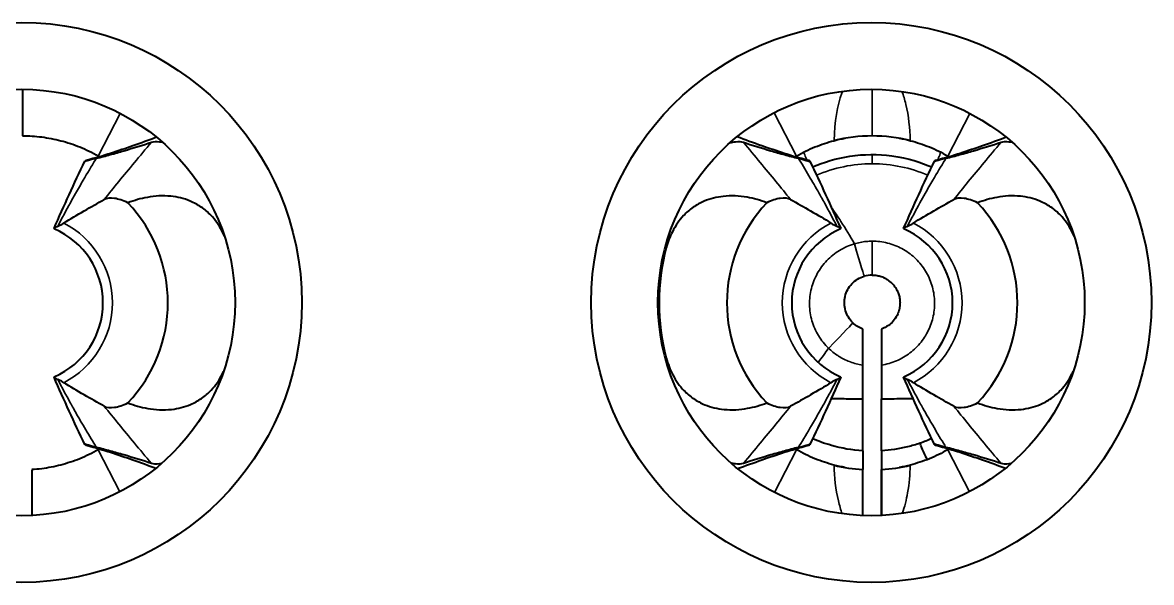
# Model space of a CAD drawing. Header units: millimetres. Extents: x 0 to 1682, y 0 to 1188.
# Drawn here: x 1340.089 to 1343.132, y 450.74 to 452.25 of the extents above; entities that cross this region are included whole.
import ezdxf

# ---------------------------------------------------------------- set-up
doc = ezdxf.new("R2010")
doc.units = ezdxf.units.MM
doc.header["$LTSCALE"] = 2
doc.layers.add('가시적인 것(ISO)', color=3, linetype='Continuous', lineweight=40)
doc.layers.add('가시적인 좁은 것(ISO)', color=3, linetype='Continuous', lineweight=35)

msp = doc.modelspace()

# ---------------------------------------------------------------- linework, layer by layer
at = {"layer": '가시적인 것(ISO)'}
for p, q in [((1340.089, 452.07), (1340.089, 451.9447)), ((1342.354, 451.0949), (1342.354, 451.2348)), ((1342.404, 451.0949), (1342.404, 451.2349)), ((1342.354, 451.0949), (1342.354, 451.0448)), ((1342.354, 450.9205), (1342.354, 451.0448)), ((1342.404, 450.9207), (1342.404, 451.0448))]:
    msp.add_line(p, q, dxfattribs=at)
for centre, radius in [((1340.0867, 451.4951), 0.755), ((1342.3767, 451.4951), 0.755), ((1340.0867, 451.4951), 0.575), ((1342.3767, 451.4951), 0.575)]:
    msp.add_circle(centre, radius, dxfattribs=at)
for centre, radius, start, end in [((1342.379, 451.4941), 0.45, 90, 103.1782), ((1342.379, 451.4941), 0.45, 76.8218, 90), ((1340.089, 451.4941), 0.3916, 316.4807, 43.5197), ((1342.379, 451.4941), 0.3916, 136.4808, 223.5197), ((1342.379, 451.4941), 0.3916, 316.4807, 43.5197), ((1340.089, 451.4941), 0.2168, 293.2154, 66.7839), ((1342.379, 451.4941), 0.2168, 113.2155, 246.7835), ((1342.379, 451.4941), 0.2168, 293.2154, 66.7839), ((1342.379, 451.4941), 0.5744, 164.9931, 195.0072), ((1342.379, 451.4941), 0.45, 256.8218, 266.8153), ((1342.379, 451.4941), 0.45, 273.1847, 283.1782)]:
    msp.add_arc(centre, radius, start, end, dxfattribs=at)
for centre, major_axis, ratio, start_param, end_param in [((1340.7327, 451.6594), (-0.4763, 0.2155), 0.09072, 6.171688, 6.225172), ((1340.7341, 451.5469), (-0.4849, 0.3125), 0.282244, 6.024101, 6.037103), ((1341.7559, 451.5634), (-0.463, -0.2959), 0.288481, 3.394768, 3.408061), ((1341.7353, 451.6593), (-0.4764, -0.2156), 0.090673, 3.19962, 3.25302), ((1343.0227, 451.6594), (-0.4763, 0.2155), 0.09072, 6.171688, 6.225172), ((1343.0241, 451.5469), (-0.4849, 0.3125), 0.282244, 6.024101, 6.037103), ((1342.3791, 451.4922), (0.0022, -0.0768), 0.987445, 3.113519, 3.4016), ((1340.7328, 451.329), (-0.4764, -0.2156), 0.090678, 0.058025, 0.111435), ((1341.7354, 451.3289), (-0.4763, 0.2155), 0.090718, 3.030103, 3.083581), ((1343.0228, 451.329), (-0.4764, -0.2156), 0.090678, 0.058025, 0.111435), ((1340.7092, 451.4226), (-0.46, -0.2936), 0.289371, 0.254196, 0.267538), ((1341.7341, 451.4412), (-0.4848, 0.3124), 0.282264, 2.882484, 2.895485), ((1342.9992, 451.4226), (-0.46, -0.2936), 0.289369, 0.254194, 0.267536)]:
    msp.add_ellipse(centre, major_axis=major_axis, ratio=ratio, start_param=start_param, end_param=end_param, dxfattribs=at)
for points, knots in [([(1340.089, 451.9447), (1340.1062, 451.9447), (1340.1235, 451.9436), (1340.1407, 451.9414), (1340.1579, 451.9392), (1340.1751, 451.9359), (1340.1922, 451.9315), (1340.2093, 451.927), (1340.2263, 451.9214), (1340.2432, 451.9145), (1340.26, 451.9076), (1340.2768, 451.8995), (1340.2931, 451.8901)], [0, 0, 0, 0, 0.25, 0.25, 0.25, 0.5, 0.5, 0.5, 0.75, 0.75, 0.75, 1, 1, 1, 1]), ([(1340.4502, 451.9406), (1340.4294, 451.9328), (1340.408, 451.925), (1340.367, 451.9107), (1340.3465, 451.9038), (1340.3067, 451.891), (1340.2851, 451.8845), (1340.2615, 451.8783)], [0.0660033, 0.0660033, 0.0660033, 0.0660033, 0.135923, 0.135923, 0.2001231, 0.2001231, 0.2605456, 0.2605456, 0.2605456, 0.2605456]), ([(1340.4363, 451.9273), (1340.4421, 451.9291), (1340.4493, 451.9296), (1340.4604, 451.9283), (1340.4631, 451.9279), (1340.466, 451.9273)], [-0.048121605, -0.048121605, -0.048121605, -0.048121605, -0.04200366, -0.04200366, -0.040148084, -0.040148084, -0.040148084, -0.040148084]), ([(1341.9958, 451.9258), (1342.001, 451.9272), (1342.0059, 451.9281), (1342.0189, 451.9296), (1342.0261, 451.9291), (1342.0318, 451.9273)], [-0.009302568, -0.009302568, -0.009302568, -0.009302568, -0.006071666, -0.006071666, -0.000001, -0.000001, -0.000001, -0.000001]), ([(1342.2066, 451.8783), (1342.1829, 451.8845), (1342.1613, 451.891), (1342.1215, 451.9038), (1342.1011, 451.9107), (1342.059, 451.9254), (1342.0365, 451.9336), (1342.0147, 451.9418)], [0.000001, 0.000001, 0.000001, 0.000001, 0.0588699, 0.0588699, 0.1213777, 0.1213777, 0.192838, 0.192838, 0.192838, 0.192838]), ([(1342.175, 451.8901), (1342.1913, 451.8995), (1342.2081, 451.9076), (1342.2249, 451.9145), (1342.2418, 451.9214), (1342.2588, 451.927), (1342.2759, 451.9315), (1342.286, 451.9341), (1342.2961, 451.9363), (1342.3062, 451.9382)], [0, 0, 0, 0, 0.25, 0.25, 0.25, 0.5, 0.5, 0.5, 0.6474893, 0.6474893, 0.6474893, 0.6474893]), ([(1342.4519, 451.9382), (1342.462, 451.9363), (1342.4721, 451.9341), (1342.4822, 451.9315), (1342.4993, 451.927), (1342.5163, 451.9214), (1342.5332, 451.9145), (1342.55, 451.9076), (1342.5668, 451.8995), (1342.5831, 451.8901)], [0.3524805, 0.3524805, 0.3524805, 0.3524805, 0.5, 0.5, 0.5, 0.75, 0.75, 0.75, 1, 1, 1, 1]), ([(1342.7402, 451.9406), (1342.7194, 451.9328), (1342.698, 451.925), (1342.657, 451.9107), (1342.6365, 451.9038), (1342.5967, 451.891), (1342.5751, 451.8845), (1342.5515, 451.8783)], [0.0660033, 0.0660033, 0.0660033, 0.0660033, 0.135923, 0.135923, 0.2001231, 0.2001231, 0.2605456, 0.2605456, 0.2605456, 0.2605456]), ([(1342.7263, 451.9273), (1342.7321, 451.9291), (1342.7393, 451.9296), (1342.7504, 451.9283), (1342.7531, 451.9279), (1342.756, 451.9273)], [-0.048121605, -0.048121605, -0.048121605, -0.048121605, -0.04200366, -0.04200366, -0.040148084, -0.040148084, -0.040148084, -0.040148084]), ([(1340.288, 451.884), (1340.3009, 451.8872), (1340.3136, 451.8906), (1340.3379, 451.8973), (1340.3502, 451.9008), (1340.3876, 451.9118), (1340.4127, 451.9196), (1340.4363, 451.9273)], [0.000001, 0.000001, 0.000001, 0.000001, 0.01087287, 0.01087287, 0.02267328, 0.02267328, 0.04807128, 0.04807128, 0.04807128, 0.04807128]), ([(1342.0318, 451.9273), (1342.0553, 451.9197), (1342.0804, 451.9118), (1342.1177, 451.9008), (1342.1301, 451.8973), (1342.1544, 451.8906), (1342.1672, 451.8872), (1342.1801, 451.884)], [0.000001, 0.000001, 0.000001, 0.000001, 0.02510025, 0.02510025, 0.03680794, 0.03680794, 0.04760817, 0.04760817, 0.04760817, 0.04760817]), ([(1342.578, 451.884), (1342.5909, 451.8872), (1342.6036, 451.8906), (1342.6279, 451.8973), (1342.6402, 451.9008), (1342.6776, 451.9118), (1342.7027, 451.9196), (1342.7263, 451.9273)], [0.000001, 0.000001, 0.000001, 0.000001, 0.01087287, 0.01087287, 0.02267328, 0.02267328, 0.04807128, 0.04807128, 0.04807128, 0.04807128]), ([(1340.2853, 451.8833), (1340.2649, 451.8777), (1340.2555, 451.8744), (1340.2572, 451.8762), (1340.2576, 451.8765), (1340.2583, 451.877)], [-0.02032758, -0.02032758, -0.02032758, -0.02032758, -0.00261133, -0.00261133, -0.000001, -0.000001, -0.000001, -0.000001]), ([(1342.1828, 451.8833), (1342.2032, 451.8777), (1342.2126, 451.8743), (1342.2109, 451.8762), (1342.2105, 451.8765), (1342.2098, 451.877)], [0.000001, 0.000001, 0.000001, 0.000001, 0.01769583, 0.01769583, 0.02027831, 0.02027831, 0.02027831, 0.02027831]), ([(1342.2186, 451.8605), (1342.2483, 451.8735), (1342.2816, 451.8839), (1342.3565, 451.8953), (1342.3947, 451.8956), (1342.4765, 451.8846), (1342.5127, 451.8723), (1342.5395, 451.8605)], [0.00074803, 0.00074803, 0.00074803, 0.00074803, 0.01038667, 0.01038667, 0.01998416, 0.01998416, 0.03136891, 0.03136891, 0.03136891, 0.03136891]), ([(1342.5753, 451.8833), (1342.5549, 451.8777), (1342.5455, 451.8744), (1342.5472, 451.8762), (1342.5476, 451.8765), (1342.5483, 451.877)], [-0.02032758, -0.02032758, -0.02032758, -0.02032758, -0.00261133, -0.00261133, -0.000001, -0.000001, -0.000001, -0.000001]), ([(1340.373, 451.7638), (1340.3598, 451.7704), (1340.3476, 451.7742), (1340.3253, 451.7776), (1340.3157, 451.7765), (1340.3091, 451.7728)], [0.000001, 0.000001, 0.000001, 0.000001, 0.00737627, 0.00737627, 0.01570949, 0.01570949, 0.01570949, 0.01570949]), ([(1340.6333, 451.6737), (1340.6312, 451.6786), (1340.6289, 451.6835), (1340.6184, 451.7038), (1340.6084, 451.718), (1340.5886, 451.7386), (1340.58, 451.746), (1340.5611, 451.7589), (1340.5511, 451.7643), (1340.5237, 451.7757), (1340.5062, 451.7798), (1340.4673, 451.7837), (1340.4459, 451.7824), (1340.4074, 451.7754), (1340.3899, 451.7703), (1340.373, 451.7638)], [0.00327184, 0.00327184, 0.00327184, 0.00327184, 0.00488809, 0.00488809, 0.01015041, 0.01015041, 0.01364946, 0.01364946, 0.01725329, 0.01725329, 0.02305912, 0.02305912, 0.03007931, 0.03007931, 0.03622793, 0.03622793, 0.03622793, 0.03622793]), ([(1342.0951, 451.7638), (1342.078, 451.7704), (1342.0601, 451.7756), (1342.0208, 451.7825), (1341.9991, 451.7837), (1341.9601, 451.7794), (1341.943, 451.7752), (1341.9161, 451.7638), (1341.9061, 451.7584), (1341.8873, 451.7453), (1341.8786, 451.7379), (1341.8586, 451.7166), (1341.8486, 451.702), (1341.8336, 451.6722), (1341.8282, 451.6577), (1341.8242, 451.6428)], [0.000001, 0.000001, 0.000001, 0.000001, 0.00626223, 0.00626223, 0.01343841, 0.01343841, 0.01913464, 0.01913464, 0.02272973, 0.02272973, 0.02626393, 0.02626393, 0.03167014, 0.03167014, 0.03630667, 0.03630667, 0.03630667, 0.03630667]), ([(1342.159, 451.7728), (1342.1524, 451.7764), (1342.1429, 451.7776), (1342.1206, 451.7743), (1342.1084, 451.7704), (1342.0951, 451.7638)], [0.000001, 0.000001, 0.000001, 0.000001, 0.00832328, 0.00832328, 0.01574209, 0.01574209, 0.01574209, 0.01574209]), ([(1342.663, 451.7638), (1342.6498, 451.7704), (1342.6376, 451.7742), (1342.6153, 451.7776), (1342.6057, 451.7765), (1342.5991, 451.7728)], [0.000001, 0.000001, 0.000001, 0.000001, 0.00737627, 0.00737627, 0.01570949, 0.01570949, 0.01570949, 0.01570949]), ([(1342.9233, 451.6737), (1342.9212, 451.6786), (1342.9189, 451.6835), (1342.9084, 451.7038), (1342.8984, 451.718), (1342.8786, 451.7386), (1342.87, 451.746), (1342.8511, 451.7589), (1342.8411, 451.7643), (1342.8137, 451.7757), (1342.7962, 451.7798), (1342.7573, 451.7837), (1342.7359, 451.7824), (1342.6974, 451.7754), (1342.6799, 451.7703), (1342.663, 451.7638)], [0.00327184, 0.00327184, 0.00327184, 0.00327184, 0.00488809, 0.00488809, 0.01015041, 0.01015041, 0.01364946, 0.01364946, 0.01725329, 0.01725329, 0.02305912, 0.02305912, 0.03007931, 0.03007931, 0.03622793, 0.03622793, 0.03622793, 0.03622793]), ([(1340.2001, 451.7094), (1340.2178, 451.7207), (1340.2356, 451.731), (1340.273, 451.7527), (1340.2911, 451.763), (1340.3091, 451.7728)], [0.000001, 0.000001, 0.000001, 0.000001, 0.02202225, 0.02202225, 0.04195247, 0.04195247, 0.04195247, 0.04195247]), ([(1342.159, 451.7728), (1342.1769, 451.763), (1342.195, 451.7527), (1342.2326, 451.7309), (1342.2502, 451.7208), (1342.268, 451.7094)], [0.000001, 0.000001, 0.000001, 0.000001, 0.02267265, 0.02267265, 0.04797339, 0.04797339, 0.04797339, 0.04797339]), ([(1342.4901, 451.7094), (1342.5078, 451.7207), (1342.5256, 451.731), (1342.563, 451.7527), (1342.5811, 451.763), (1342.5991, 451.7728)], [0.000001, 0.000001, 0.000001, 0.000001, 0.02202225, 0.02202225, 0.04195247, 0.04195247, 0.04195247, 0.04195247]), ([(1340.1841, 451.7007), (1340.1799, 451.699), (1340.177, 451.6975), (1340.1754, 451.6962), (1340.1737, 451.695), (1340.1733, 451.6941), (1340.1742, 451.6935)], [0, 0, 0, 0, 0.5, 0.5, 0.5, 1, 1, 1, 1]), ([(1340.1841, 451.7007), (1340.1865, 451.7017), (1340.1891, 451.703), (1340.1944, 451.7059), (1340.1972, 451.7075), (1340.2001, 451.7094)], [-0.007254423, -0.007254423, -0.007254423, -0.007254423, -0.003622775, -0.003622775, -0.000001, -0.000001, -0.000001, -0.000001]), ([(1342.268, 451.7094), (1342.2709, 451.7075), (1342.2737, 451.7059), (1342.279, 451.703), (1342.2816, 451.7017), (1342.284, 451.7007)], [-0.007255096, -0.007255096, -0.007255096, -0.007255096, -0.003632959, -0.003632959, -0.000001, -0.000001, -0.000001, -0.000001]), ([(1342.2939, 451.6935), (1342.2948, 451.6941), (1342.2944, 451.695), (1342.2927, 451.6962), (1342.2911, 451.6975), (1342.2882, 451.699), (1342.284, 451.7007)], [0, 0, 0, 0, 0.5, 0.5, 0.5, 1, 1, 1, 1]), ([(1342.4741, 451.7007), (1342.4699, 451.699), (1342.467, 451.6975), (1342.4654, 451.6962), (1342.4637, 451.695), (1342.4633, 451.6941), (1342.4642, 451.6935)], [0, 0, 0, 0, 0.5, 0.5, 0.5, 1, 1, 1, 1]), ([(1342.4741, 451.7007), (1342.4765, 451.7017), (1342.4791, 451.703), (1342.4844, 451.7059), (1342.4872, 451.7075), (1342.4901, 451.7094)], [-0.007254423, -0.007254423, -0.007254423, -0.007254423, -0.003622775, -0.003622775, -0.000001, -0.000001, -0.000001, -0.000001]), ([(1342.3271, 451.44), (1342.3224, 451.4445), (1342.3183, 451.4496), (1342.315, 451.4552), (1342.3116, 451.4607), (1342.3089, 451.4668), (1342.3071, 451.473), (1342.3052, 451.4793), (1342.3042, 451.4857), (1342.3041, 451.4922), (1342.3039, 451.4987), (1342.3046, 451.5052), (1342.3061, 451.5116), (1342.3076, 451.5179), (1342.31, 451.524), (1342.313, 451.5297), (1342.3161, 451.5354), (1342.32, 451.5408), (1342.3244, 451.5455), (1342.3289, 451.5503), (1342.3341, 451.5545), (1342.3396, 451.5579), (1342.3452, 451.5614), (1342.3512, 451.5641), (1342.3575, 451.5659)], [0, 0, 0, 0, 0.125, 0.125, 0.125, 0.25, 0.25, 0.25, 0.375, 0.375, 0.375, 0.5, 0.5, 0.5, 0.625, 0.625, 0.625, 0.75, 0.75, 0.75, 0.875, 0.875, 0.875, 0.9999979, 0.9999979, 0.9999979, 0.9999979]), ([(1342.379, 451.5691), (1342.3835, 451.5691), (1342.388, 451.5687), (1342.3924, 451.5679), (1342.3943, 451.5676), (1342.3961, 451.5672), (1342.3979, 451.5667), (1342.4018, 451.5657), (1342.4056, 451.5644), (1342.4092, 451.5628), (1342.4114, 451.5618), (1342.4136, 451.5607), (1342.4157, 451.5596), (1342.4187, 451.5579), (1342.4216, 451.556), (1342.4243, 451.5539), (1342.4267, 451.5521), (1342.4289, 451.5502), (1342.431, 451.5482), (1342.4331, 451.5462), (1342.4351, 451.544), (1342.437, 451.5417), (1342.4392, 451.5391), (1342.4412, 451.5363), (1342.443, 451.5333), (1342.4442, 451.5313), (1342.4454, 451.5292), (1342.4464, 451.527), (1342.4482, 451.5234), (1342.4497, 451.5197), (1342.4508, 451.5159), (1342.4514, 451.5141), (1342.4518, 451.5123), (1342.4523, 451.5104), (1342.4532, 451.506), (1342.4538, 451.5016), (1342.454, 451.4971), (1342.454, 451.4958), (1342.4541, 451.4944), (1342.454, 451.4931), (1342.454, 451.4881), (1342.4534, 451.4831), (1342.4523, 451.4782), (1342.4522, 451.4774), (1342.452, 451.4766), (1342.4518, 451.4758), (1342.4504, 451.4705), (1342.4485, 451.4653), (1342.446, 451.4603), (1342.4431, 451.4547), (1342.4396, 451.4493), (1342.4354, 451.4446), (1342.4316, 451.4403), (1342.4274, 451.4365), (1342.4229, 451.4332), (1342.4223, 451.4328), (1342.4217, 451.4324), (1342.4211, 451.432), (1342.4168, 451.4291), (1342.4123, 451.4267), (1342.4076, 451.4248), (1342.4064, 451.4243), (1342.4052, 451.4238), (1342.404, 451.4234)], [0, 0, 0, 0, 0.064029, 0.064029, 0.064029, 0.090909, 0.090909, 0.090909, 0.147575, 0.147575, 0.147575, 0.181818, 0.181818, 0.181818, 0.230906, 0.230906, 0.230906, 0.272727, 0.272727, 0.272727, 0.31446, 0.31446, 0.31446, 0.363636, 0.363636, 0.363636, 0.397788, 0.397788, 0.397788, 0.454545, 0.454545, 0.454545, 0.481311, 0.481311, 0.481311, 0.545455, 0.545455, 0.545455, 0.564756, 0.564756, 0.564756, 0.636364, 0.636364, 0.636364, 0.648191, 0.648191, 0.648191, 0.727273, 0.727273, 0.727273, 0.818182, 0.818182, 0.818182, 0.898575, 0.898575, 0.898575, 0.909091, 0.909091, 0.909091, 0.981969, 0.981969, 0.981969, 1, 1, 1, 1]), ([(1342.354, 451.4234), (1342.3489, 451.4252), (1342.3392, 451.4299), (1342.3309, 451.4364), (1342.3271, 451.44)], [0.0000005, 0.0000005, 0.0000005, 0.0000005, 0.5, 0.9999734, 0.9999734, 0.9999734, 0.9999734]), ([(1342.354, 451.3262), (1342.354, 451.3571), (1342.354, 451.3815), (1342.354, 451.4146), (1342.354, 451.4234), (1342.354, 451.4234)], [-0.0283629, -0.0283629, -0.0283629, -0.0283629, -0.01405808, -0.01405808, -0.000001, -0.000001, -0.000001, -0.000001]), ([(1342.404, 451.4234), (1342.404, 451.4234), (1342.404, 451.4146), (1342.404, 451.3816), (1342.404, 451.3572), (1342.404, 451.3263)], [-0.0282305, -0.0282305, -0.0282305, -0.0282305, -0.01423903, -0.01423903, -0.0000015, -0.0000015, -0.0000015, -0.0000015]), ([(1341.8242, 451.3454), (1341.8285, 451.3295), (1341.8343, 451.3141), (1341.8499, 451.2842), (1341.8598, 451.2701), (1341.8796, 451.2495), (1341.8883, 451.2421), (1341.9071, 451.2292), (1341.9172, 451.2238), (1341.9446, 451.2125), (1341.9622, 451.2084), (1342.0011, 451.2046), (1342.0224, 451.2059), (1342.0608, 451.2129), (1342.0783, 451.218), (1342.0951, 451.2244)], [0.000001, 0.000001, 0.000001, 0.000001, 0.00492376, 0.00492376, 0.01016888, 0.01016888, 0.01366516, 0.01366516, 0.01727295, 0.01727295, 0.02310028, 0.02310028, 0.0300965, 0.0300965, 0.03622826, 0.03622826, 0.03622826, 0.03622826]), ([(1340.1742, 451.2947), (1340.1733, 451.2941), (1340.1737, 451.2932), (1340.1754, 451.292), (1340.177, 451.2907), (1340.1799, 451.2892), (1340.1841, 451.2875)], [0, 0, 0, 0, 0.5, 0.5, 0.5, 1, 1, 1, 1]), ([(1340.373, 451.2244), (1340.3901, 451.2178), (1340.408, 451.2127), (1340.4473, 451.2057), (1340.469, 451.2045), (1340.508, 451.2088), (1340.5251, 451.213), (1340.552, 451.2244), (1340.562, 451.2299), (1340.5808, 451.2429), (1340.5894, 451.2504), (1340.6095, 451.2716), (1340.6195, 451.2862), (1340.6287, 451.3044), (1340.6297, 451.3065), (1340.6307, 451.3087)], [0.000001, 0.000001, 0.000001, 0.000001, 0.00626235, 0.00626235, 0.0134386, 0.0134386, 0.01913477, 0.01913477, 0.02272976, 0.02272976, 0.0262638, 0.0262638, 0.03166957, 0.03166957, 0.03238711, 0.03238711, 0.03238711, 0.03238711]), ([(1342.284, 451.2875), (1342.2882, 451.2892), (1342.2911, 451.2907), (1342.2927, 451.292), (1342.2944, 451.2932), (1342.2948, 451.2941), (1342.2939, 451.2947)], [0, 0, 0, 0, 0.5, 0.5, 0.5, 1, 1, 1, 1]), ([(1342.4642, 451.2947), (1342.4633, 451.2941), (1342.4637, 451.2932), (1342.4654, 451.292), (1342.467, 451.2907), (1342.4699, 451.2892), (1342.4741, 451.2875)], [0, 0, 0, 0, 0.5, 0.5, 0.5, 1, 1, 1, 1]), ([(1342.663, 451.2244), (1342.6801, 451.2178), (1342.698, 451.2127), (1342.7373, 451.2057), (1342.759, 451.2045), (1342.798, 451.2088), (1342.8151, 451.213), (1342.842, 451.2244), (1342.852, 451.2299), (1342.8708, 451.2429), (1342.8794, 451.2504), (1342.8995, 451.2716), (1342.9095, 451.2862), (1342.9187, 451.3044), (1342.9197, 451.3065), (1342.9207, 451.3087)], [0.000001, 0.000001, 0.000001, 0.000001, 0.00626235, 0.00626235, 0.0134386, 0.0134386, 0.01913477, 0.01913477, 0.02272976, 0.02272976, 0.0262638, 0.0262638, 0.03166957, 0.03166957, 0.03238711, 0.03238711, 0.03238711, 0.03238711]), ([(1340.2001, 451.2788), (1340.1972, 451.2807), (1340.1944, 451.2823), (1340.1891, 451.2852), (1340.1865, 451.2865), (1340.1841, 451.2875)], [-0.007255314, -0.007255314, -0.007255314, -0.007255314, -0.003633065, -0.003633065, -0.000001, -0.000001, -0.000001, -0.000001]), ([(1340.3091, 451.2154), (1340.2912, 451.2252), (1340.2731, 451.2355), (1340.2355, 451.2573), (1340.2179, 451.2675), (1340.2001, 451.2788)], [0.000001, 0.000001, 0.000001, 0.000001, 0.02266577, 0.02266577, 0.04797204, 0.04797204, 0.04797204, 0.04797204]), ([(1342.268, 451.2788), (1342.2503, 451.2675), (1342.2325, 451.2573), (1342.1951, 451.2355), (1342.177, 451.2252), (1342.159, 451.2154)], [0.000001, 0.000001, 0.000001, 0.000001, 0.02202179, 0.02202179, 0.04195434, 0.04195434, 0.04195434, 0.04195434]), ([(1342.284, 451.2875), (1342.2816, 451.2865), (1342.279, 451.2852), (1342.2737, 451.2823), (1342.2709, 451.2807), (1342.268, 451.2788)], [-0.007253637, -0.007253637, -0.007253637, -0.007253637, -0.003622384, -0.003622384, -0.000001, -0.000001, -0.000001, -0.000001]), ([(1342.4901, 451.2788), (1342.4872, 451.2807), (1342.4844, 451.2823), (1342.4791, 451.2852), (1342.4765, 451.2865), (1342.4741, 451.2875)], [-0.007255314, -0.007255314, -0.007255314, -0.007255314, -0.003633065, -0.003633065, -0.000001, -0.000001, -0.000001, -0.000001]), ([(1342.5991, 451.2154), (1342.5812, 451.2252), (1342.5631, 451.2355), (1342.5255, 451.2573), (1342.5079, 451.2675), (1342.4901, 451.2788)], [0.000001, 0.000001, 0.000001, 0.000001, 0.02266577, 0.02266577, 0.04797204, 0.04797204, 0.04797204, 0.04797204]), ([(1342.2687, 451.2361), (1342.2816, 451.2363), (1342.295, 451.236), (1342.3236, 451.2353), (1342.3387, 451.2349), (1342.354, 451.2348)], [0.017214595, 0.017214595, 0.017214595, 0.017214595, 0.021507398, 0.021507398, 0.026103666, 0.026103666, 0.026103666, 0.026103666]), ([(1342.404, 451.2349), (1342.4128, 451.235), (1342.4215, 451.2352), (1342.4407, 451.2356), (1342.4511, 451.2359), (1342.4708, 451.2363), (1342.4802, 451.2364), (1342.4893, 451.2364)], [0.000001, 0.000001, 0.000001, 0.000001, 0.002645454, 0.002645454, 0.005867942, 0.005867942, 0.008896239, 0.008896239, 0.008896239, 0.008896239]), ([(1340.3091, 451.2154), (1340.3157, 451.2118), (1340.3252, 451.2106), (1340.3475, 451.214), (1340.3597, 451.2178), (1340.373, 451.2244)], [0.000001, 0.000001, 0.000001, 0.000001, 0.00832329, 0.00832329, 0.01574211, 0.01574211, 0.01574211, 0.01574211]), ([(1342.0951, 451.2244), (1342.1083, 451.2179), (1342.1205, 451.214), (1342.1428, 451.2106), (1342.1524, 451.2118), (1342.159, 451.2154)], [0.000001, 0.000001, 0.000001, 0.000001, 0.00737626, 0.00737626, 0.01570945, 0.01570945, 0.01570945, 0.01570945]), ([(1342.5991, 451.2154), (1342.6057, 451.2118), (1342.6152, 451.2106), (1342.6375, 451.214), (1342.6497, 451.2178), (1342.663, 451.2244)], [0.000001, 0.000001, 0.000001, 0.000001, 0.00832329, 0.00832329, 0.01574211, 0.01574211, 0.01574211, 0.01574211]), ([(1340.2853, 451.1049), (1340.2649, 451.1106), (1340.2555, 451.1139), (1340.2572, 451.112), (1340.2576, 451.1117), (1340.2583, 451.1112)], [0.000001, 0.000001, 0.000001, 0.000001, 0.01769584, 0.01769584, 0.02027831, 0.02027831, 0.02027831, 0.02027831]), ([(1340.2615, 451.1099), (1340.2852, 451.1037), (1340.3068, 451.0972), (1340.3466, 451.0844), (1340.367, 451.0775), (1340.4074, 451.0634), (1340.4283, 451.0558), (1340.4486, 451.0482)], [0.000001, 0.000001, 0.000001, 0.000001, 0.0588726, 0.0588726, 0.1213808, 0.1213808, 0.1876601, 0.1876601, 0.1876601, 0.1876601]), ([(1342.0163, 451.047), (1342.0377, 451.055), (1342.0597, 451.063), (1342.1012, 451.0776), (1342.1216, 451.0845), (1342.1614, 451.0972), (1342.183, 451.1037), (1342.2066, 451.1099)], [0.06425, 0.06425, 0.06425, 0.06425, 0.1360095, 0.1360095, 0.2001654, 0.2001654, 0.2604816, 0.2604816, 0.2604816, 0.2604816]), ([(1342.1828, 451.1049), (1342.2032, 451.1106), (1342.2126, 451.1139), (1342.2109, 451.112), (1342.2105, 451.1117), (1342.2098, 451.1112)], [-0.02032757, -0.02032757, -0.02032757, -0.02032757, -0.00261135, -0.00261135, -0.000001, -0.000001, -0.000001, -0.000001]), ([(1342.354, 451.0949), (1342.3253, 451.0967), (1342.2968, 451.1016), (1342.2494, 451.1151), (1342.2325, 451.1216), (1342.2186, 451.1277)], [0.000001, 0.000001, 0.000001, 0.000001, 0.00863494, 0.00863494, 0.01473932, 0.01473932, 0.01473932, 0.01473932]), ([(1342.5084, 451.1156), (1342.4972, 451.1118), (1342.4743, 451.1051), (1342.4394, 451.0982), (1342.4159, 451.0956), (1342.404, 451.0949)], [0.0000018, 0.0000018, 0.0000018, 0.0000018, 0.3333334, 0.6666667, 1, 1, 1, 1]), ([(1342.528, 451.0716), (1342.525, 451.0771), (1342.5192, 451.0883), (1342.5125, 451.1031), (1342.5095, 451.1117), (1342.5084, 451.1156)], [0.0448363, 0.0448363, 0.0448363, 0.0448363, 0.3333333, 0.6666667, 0.9998988, 0.9998988, 0.9998988, 0.9998988]), ([(1342.5753, 451.1049), (1342.5549, 451.1106), (1342.5455, 451.1139), (1342.5472, 451.112), (1342.5476, 451.1117), (1342.5483, 451.1112)], [0.000001, 0.000001, 0.000001, 0.000001, 0.01769584, 0.01769584, 0.02027831, 0.02027831, 0.02027831, 0.02027831]), ([(1342.5515, 451.1099), (1342.5752, 451.1037), (1342.5968, 451.0972), (1342.6366, 451.0844), (1342.657, 451.0775), (1342.6974, 451.0634), (1342.7183, 451.0558), (1342.7386, 451.0482)], [0.000001, 0.000001, 0.000001, 0.000001, 0.0588726, 0.0588726, 0.1213808, 0.1213808, 0.1876601, 0.1876601, 0.1876601, 0.1876601]), ([(1340.2931, 451.0981), (1340.2768, 451.0887), (1340.26, 451.0806), (1340.2432, 451.0737), (1340.2263, 451.0668), (1340.2092, 451.0612), (1340.1922, 451.0567), (1340.1751, 451.0523), (1340.158, 451.049), (1340.1407, 451.0468), (1340.1318, 451.0456), (1340.1229, 451.0448), (1340.114, 451.0443)], [0, 0, 0, 0, 0.2844503, 0.2844503, 0.2844503, 0.5689005, 0.5689005, 0.5689005, 0.8533508, 0.8533508, 0.8533508, 0.9999997, 0.9999997, 0.9999997, 0.9999997]), ([(1340.4363, 451.061), (1340.4128, 451.0686), (1340.3877, 451.0764), (1340.3504, 451.0874), (1340.338, 451.0909), (1340.3137, 451.0976), (1340.3009, 451.101), (1340.288, 451.1042)], [0.000001, 0.000001, 0.000001, 0.000001, 0.02510087, 0.02510087, 0.0368086, 0.0368086, 0.04760889, 0.04760889, 0.04760889, 0.04760889]), ([(1342.1801, 451.1042), (1342.1672, 451.101), (1342.1545, 451.0976), (1342.1302, 451.0909), (1342.1179, 451.0874), (1342.0805, 451.0764), (1342.0554, 451.0686), (1342.0318, 451.061)], [0.000001, 0.000001, 0.000001, 0.000001, 0.01087239, 0.01087239, 0.02267253, 0.02267253, 0.04807062, 0.04807062, 0.04807062, 0.04807062]), ([(1342.3062, 451.05), (1342.2961, 451.0519), (1342.286, 451.0541), (1342.2759, 451.0567), (1342.2588, 451.0612), (1342.2418, 451.0668), (1342.2249, 451.0737), (1342.2081, 451.0806), (1342.1913, 451.0887), (1342.175, 451.0981)], [0.2633685, 0.2633685, 0.2633685, 0.2633685, 0.43111, 0.43111, 0.43111, 0.715555, 0.715555, 0.715555, 1, 1, 1, 1]), ([(1342.404, 451.0949), (1342.404, 451.0901), (1342.404, 451.08), (1342.404, 451.0638), (1342.404, 451.0518), (1342.404, 451.0453), (1342.404, 451.0448)], [0, 0, 0, 0, 0.125, 0.25, 0.375, 0.3853845, 0.3853845, 0.3853845, 0.3853845]), ([(1342.5831, 451.0981), (1342.5668, 451.0887), (1342.55, 451.0806), (1342.5332, 451.0737), (1342.5163, 451.0668), (1342.4992, 451.0612), (1342.4822, 451.0567), (1342.4721, 451.0541), (1342.462, 451.0519), (1342.4519, 451.05)], [0, 0, 0, 0, 0.2844503, 0.2844503, 0.2844503, 0.5689005, 0.5689005, 0.5689005, 0.7366104, 0.7366104, 0.7366104, 0.7366104]), ([(1342.7263, 451.061), (1342.7028, 451.0686), (1342.6777, 451.0764), (1342.6404, 451.0874), (1342.628, 451.0909), (1342.6037, 451.0976), (1342.5909, 451.101), (1342.578, 451.1042)], [0.000001, 0.000001, 0.000001, 0.000001, 0.02510087, 0.02510087, 0.0368086, 0.0368086, 0.04760889, 0.04760889, 0.04760889, 0.04760889]), ([(1340.4632, 451.0604), (1340.4613, 451.0601), (1340.4595, 451.0598), (1340.4492, 451.0586), (1340.442, 451.0591), (1340.4363, 451.061)], [-0.007340497, -0.007340497, -0.007340497, -0.007340497, -0.00607167, -0.00607167, -0.000001, -0.000001, -0.000001, -0.000001]), ([(1342.0318, 451.061), (1342.026, 451.0591), (1342.0188, 451.0586), (1342.0067, 451.06), (1342.0029, 451.0607), (1341.9989, 451.0617)], [-0.04812161, -0.04812161, -0.04812161, -0.04812161, -0.042003663, -0.042003663, -0.03943709, -0.03943709, -0.03943709, -0.03943709]), ([(1342.7532, 451.0604), (1342.7513, 451.0601), (1342.7495, 451.0598), (1342.7392, 451.0586), (1342.732, 451.0591), (1342.7263, 451.061)], [-0.007340497, -0.007340497, -0.007340497, -0.007340497, -0.00607167, -0.00607167, -0.000001, -0.000001, -0.000001, -0.000001]), ([(1340.114, 451.0442), (1340.1141, 451.0226), (1340.114, 450.9816), (1340.1141, 450.9402), (1340.1141, 450.9207)], [0.0000084, 0.0000084, 0.0000084, 0.0000084, 0.3333333, 0.6241763, 0.6241763, 0.6241763, 0.6241763]), ([(1342.354, 450.9205), (1342.354, 450.94), (1342.3541, 450.9816), (1342.354, 451.0226), (1342.354, 451.0442)], [0.374824, 0.374824, 0.374824, 0.374824, 0.6666667, 0.9999916, 0.9999916, 0.9999916, 0.9999916]), ([(1342.404, 451.0442), (1342.4041, 451.0226), (1342.404, 450.9816), (1342.4041, 450.9402), (1342.4041, 450.9207)], [0.0000084, 0.0000084, 0.0000084, 0.0000084, 0.3333333, 0.6241763, 0.6241763, 0.6241763, 0.6241763])]:
    msp.add_open_spline(points, degree=3, knots=knots, dxfattribs=at)
for points in [[(1340.1738, 451.6946), (1340.2007, 451.7558), (1340.2283, 451.8162), (1340.2568, 451.8758)], [(1340.2931, 451.8901), (1340.2943, 451.8894), (1340.2954, 451.8887), (1340.2965, 451.8881)], [(1342.1716, 451.8881), (1342.1727, 451.8887), (1342.1738, 451.8894), (1342.175, 451.8901)], [(1342.2113, 451.8758), (1342.2398, 451.8162), (1342.2674, 451.7558), (1342.2943, 451.6946)], [(1342.4638, 451.6946), (1342.4907, 451.7558), (1342.5183, 451.8162), (1342.5468, 451.8758)], [(1342.5831, 451.8901), (1342.5843, 451.8894), (1342.5854, 451.8887), (1342.5865, 451.8881)], [(1340.1742, 451.6935), (1340.1743, 451.6934), (1340.1744, 451.6934), (1340.1745, 451.6933)], [(1342.2939, 451.6935), (1342.2938, 451.6934), (1342.2937, 451.6934), (1342.2936, 451.6933)], [(1342.4642, 451.6935), (1342.4643, 451.6934), (1342.4644, 451.6934), (1342.4645, 451.6933)], [(1342.354, 451.2348), (1342.354, 451.2504), (1342.354, 451.2813), (1342.354, 451.3114), (1342.354, 451.3262)], [(1342.404, 451.3263), (1342.404, 451.312), (1342.404, 451.2824), (1342.404, 451.251), (1342.404, 451.2349)], [(1340.2568, 451.1124), (1340.2283, 451.172), (1340.2007, 451.2324), (1340.1738, 451.2936)], [(1340.1742, 451.2947), (1340.1743, 451.2948), (1340.1744, 451.2948), (1340.1745, 451.2949)], [(1342.2943, 451.2936), (1342.2674, 451.2324), (1342.2398, 451.172), (1342.2113, 451.1124)], [(1342.2939, 451.2947), (1342.2938, 451.2948), (1342.2937, 451.2948), (1342.2936, 451.2949)], [(1342.5468, 451.1124), (1342.5183, 451.172), (1342.4907, 451.2324), (1342.4638, 451.2936)], [(1342.4642, 451.2947), (1342.4643, 451.2948), (1342.4644, 451.2948), (1342.4645, 451.2949)], [(1342.5395, 451.1277), (1342.5293, 451.1232), (1342.519, 451.1192), (1342.5084, 451.1156)], [(1340.2965, 451.1001), (1340.2954, 451.0995), (1340.2943, 451.0988), (1340.2931, 451.0981)], [(1342.175, 451.0981), (1342.1738, 451.0988), (1342.1727, 451.0995), (1342.1716, 451.1001)], [(1342.5865, 451.1001), (1342.5854, 451.0995), (1342.5843, 451.0988), (1342.5831, 451.0981)], [(1342.3541, 451.0443), (1342.3541, 451.0443), (1342.3541, 451.0443), (1342.354, 451.0443)], [(1342.404, 451.0443), (1342.404, 451.0443), (1342.404, 451.0443), (1342.404, 451.0443)]]:
    msp.add_open_spline(points, degree=3, dxfattribs=at)
at = {"layer": '가시적인 좁은 것(ISO)'}
for p, q in [((1342.379, 452.07), (1342.379, 451.9441)), ((1340.3523, 452.005), (1340.2931, 451.8901)), ((1342.1148, 452.0069), (1342.175, 451.8901)), ((1342.6423, 452.005), (1342.5831, 451.8901)), ((1340.3516, 450.9847), (1340.2931, 451.0981)), ((1342.1156, 450.9828), (1342.175, 451.0981)), ((1342.6416, 450.9847), (1342.5831, 451.0981))]:
    msp.add_line(p, q, dxfattribs=at)
for centre, radius, start, end in [((1340.089, 451.4941), 0.4186, 65.8666, 66.15), ((1342.379, 451.4941), 0.4186, 113.8497, 114.1331), ((1342.379, 451.4941), 0.4186, 65.8666, 66.15), ((1340.089, 451.4941), 0.2423, 297.2867, 62.711), ((1342.379, 451.4941), 0.2423, 117.287, 242.711), ((1342.379, 451.4941), 0.2423, 297.2867, 62.711), ((1340.089, 451.4941), 0.4186, 293.8497, 294.1331), ((1342.379, 451.4941), 0.4186, 245.8667, 246.1501), ((1342.379, 451.4941), 0.4186, 293.8497, 294.1331)]:
    msp.add_arc(centre, radius, start, end, dxfattribs=at)
for centre, major_axis, ratio, start_param, end_param in [((1342.3696, 451.5525), (-0.3413, -0.0551), 0.914069, 4.538757, 4.985097), ((1342.379, 451.7941), (0, 0.1), 0.001338, 6.283011, 7.002952), ((1342.379, 451.9691), (0, -0.4), 0.000275, 0.000004, 0.68975), ((1342.2425, 451.9491), (0.115, -0.3831), 0.000777, 5.593476, 6.283185), ((1342.0502, 451.1513), (0.2769, 0.2886), 0.000377, 5.580244, 6.283185)]:
    msp.add_ellipse(centre, major_axis=major_axis, ratio=ratio, start_param=start_param, end_param=end_param, dxfattribs=at)
for points, knots in [([(1342.299, 452.0648), (1342.2983, 452.0631), (1342.2977, 452.0614), (1342.2852, 452.0261), (1342.2777, 451.9832), (1342.2765, 451.9323)], [0.01191079, 0.01191079, 0.01191079, 0.01191079, 0.01243925, 0.01243925, 0.02310643, 0.02310643, 0.02310643, 0.02310643]), ([(1342.4816, 451.9323), (1342.4808, 451.9647), (1342.4774, 451.9981), (1342.4668, 452.042), (1342.4633, 452.0535), (1342.4594, 452.0641)], [0.00006412, 0.00006412, 0.00006412, 0.00006412, 0.00979129, 0.00979129, 0.01367376, 0.01367376, 0.01367376, 0.01367376]), ([(1340.3091, 451.7728), (1340.3216, 451.7884), (1340.3347, 451.8045), (1340.3482, 451.8211), (1340.3618, 451.8377), (1340.376, 451.8548), (1340.3907, 451.8725), (1340.4053, 451.8902), (1340.4206, 451.9085), (1340.4363, 451.9273)], [0, 0, 0, 0, 0.333333, 0.333333, 0.333333, 0.666667, 0.666667, 0.666667, 1, 1, 1, 1]), ([(1342.1943, 451.9005), (1342.1964, 451.8953), (1342.1994, 451.888), (1342.2021, 451.8814), (1342.203, 451.8793)], [0.0671369, 0.0671369, 0.0671369, 0.0671369, 0.3333333, 0.4661765, 0.4661765, 0.4661765, 0.4661765]), ([(1342.5639, 451.9005), (1342.5619, 451.8952), (1342.5591, 451.888), (1342.5566, 451.8815), (1342.5558, 451.8794)], [0.0671277, 0.0671277, 0.0671277, 0.0671277, 0.3333333, 0.4578373, 0.4578373, 0.4578373, 0.4578373]), ([(1342.5991, 451.7728), (1342.6116, 451.7884), (1342.6247, 451.8045), (1342.6382, 451.8211), (1342.6518, 451.8377), (1342.666, 451.8548), (1342.6807, 451.8725), (1342.6953, 451.8902), (1342.7106, 451.9085), (1342.7263, 451.9273)], [0, 0, 0, 0, 0.333333, 0.333333, 0.333333, 0.666667, 0.666667, 0.666667, 1, 1, 1, 1]), ([(1340.1841, 451.7007), (1340.1952, 451.7223), (1340.2065, 451.7435), (1340.2179, 451.7642), (1340.2225, 451.7725), (1340.2271, 451.7807), (1340.2317, 451.7888), (1340.2386, 451.8011), (1340.2456, 451.8132), (1340.2526, 451.8252), (1340.2635, 451.8438), (1340.2745, 451.8621), (1340.2856, 451.8801), (1340.2864, 451.8814), (1340.2872, 451.8827), (1340.288, 451.884)], [0, 0, 0, 0, 0.3333333, 0.3333333, 0.3333333, 0.4660323, 0.4660323, 0.4660323, 0.6666667, 0.6666667, 0.6666667, 0.9774522, 0.9774522, 0.9774522, 1, 1, 1, 1]), ([(1342.284, 451.7007), (1342.2731, 451.722), (1342.2619, 451.7429), (1342.2505, 451.7636), (1342.2476, 451.7688), (1342.2447, 451.774), (1342.2418, 451.7792), (1342.2333, 451.7945), (1342.2246, 451.8096), (1342.2158, 451.8246), (1342.2061, 451.8412), (1342.1963, 451.8576), (1342.1864, 451.8738), (1342.1843, 451.8772), (1342.1822, 451.8806), (1342.1801, 451.884)], [0, 0, 0, 0, 0.333333, 0.333333, 0.333333, 0.417641, 0.417641, 0.417641, 0.666667, 0.666667, 0.666667, 0.942116, 0.942116, 0.942116, 1, 1, 1, 1]), ([(1342.5289, 451.8381), (1342.5056, 451.8483), (1342.4563, 451.864), (1342.4049, 451.8693), (1342.379, 451.8693)], [0.8347571, 0.8347571, 0.8347571, 0.8347571, 0.9166667, 0.9999938, 0.9999938, 0.9999938, 0.9999938]), ([(1342.4741, 451.7007), (1342.4852, 451.7223), (1342.4965, 451.7435), (1342.5079, 451.7642), (1342.5125, 451.7725), (1342.5171, 451.7807), (1342.5217, 451.7888), (1342.5286, 451.8011), (1342.5356, 451.8132), (1342.5426, 451.8252), (1342.5535, 451.8438), (1342.5645, 451.8621), (1342.5756, 451.8801), (1342.5764, 451.8814), (1342.5772, 451.8827), (1342.578, 451.884)], [0, 0, 0, 0, 0.3333333, 0.3333333, 0.3333333, 0.4660323, 0.4660323, 0.4660323, 0.6666667, 0.6666667, 0.6666667, 0.9774522, 0.9774522, 0.9774522, 1, 1, 1, 1]), ([(1342.2685, 451.7525), (1342.2775, 451.7397), (1342.2862, 451.7268), (1342.2946, 451.7137), (1342.3074, 451.6939), (1342.3195, 451.6738), (1342.331, 451.6535)], [0.447521, 0.447521, 0.447521, 0.447521, 0.6666667, 0.6666667, 0.6666667, 0.9999999, 0.9999999, 0.9999999, 0.9999999]), ([(1342.3791, 451.6606), (1342.393, 451.6606), (1342.4209, 451.6572), (1342.46, 451.6418), (1342.4944, 451.6174), (1342.5215, 451.5852), (1342.5402, 451.5471), (1342.5484, 451.5058), (1342.5466, 451.4637), (1342.5341, 451.4235), (1342.5123, 451.3872), (1342.4819, 451.3575), (1342.4452, 451.3361), (1342.4179, 451.3284), (1342.404, 451.3263)], [0.0000405, 0.0000405, 0.0000405, 0.0000405, 0.0833333, 0.1666667, 0.25, 0.3333333, 0.4166667, 0.5, 0.5833333, 0.6666667, 0.75, 0.8333333, 0.9166667, 1, 1, 1, 1]), ([(1342.2616, 451.3715), (1342.2511, 451.3817), (1342.2419, 451.3932), (1342.2343, 451.4058), (1342.2267, 451.4183), (1342.2208, 451.4319), (1342.2167, 451.446), (1342.2127, 451.4601), (1342.2106, 451.4747), (1342.2103, 451.4893), (1342.2101, 451.5038), (1342.2117, 451.5184), (1342.2152, 451.5325), (1342.2187, 451.5466), (1342.2241, 451.5602), (1342.2311, 451.573), (1342.2381, 451.5857), (1342.2468, 451.5976), (1342.2569, 451.6081), (1342.2669, 451.6187), (1342.2785, 451.6279), (1342.291, 451.6355), (1342.3035, 451.6432), (1342.317, 451.6493), (1342.331, 451.6535)], [0.0000004, 0.0000004, 0.0000004, 0.0000004, 0.125, 0.125, 0.125, 0.25, 0.25, 0.25, 0.375, 0.375, 0.375, 0.5, 0.5, 0.5, 0.625, 0.625, 0.625, 0.75, 0.75, 0.75, 0.875, 0.875, 0.875, 0.9999997, 0.9999997, 0.9999997, 0.9999997]), ([(1342.354, 451.3262), (1342.3535, 451.3263), (1342.353, 451.3263), (1342.3525, 451.3264), (1342.3414, 451.3281), (1342.3305, 451.331), (1342.3199, 451.3349), (1342.3193, 451.3351), (1342.3187, 451.3353), (1342.3182, 451.3356), (1342.3077, 451.3396), (1342.2977, 451.3446), (1342.2883, 451.3505), (1342.2876, 451.3509), (1342.287, 451.3513), (1342.2863, 451.3518), (1342.2773, 451.3576), (1342.269, 451.3643), (1342.2616, 451.3715)], [0.0000001, 0.0000001, 0.0000001, 0.0000001, 0.0144432, 0.0144432, 0.0144432, 0.3333333, 0.3333333, 0.3333333, 0.3503847, 0.3503847, 0.3503847, 0.6666667, 0.6666667, 0.6666667, 0.6903745, 0.6903745, 0.6903745, 1, 1, 1, 1]), ([(1340.1841, 451.2875), (1340.195, 451.2662), (1340.2062, 451.2453), (1340.2176, 451.2247), (1340.2203, 451.2197), (1340.2231, 451.2147), (1340.2259, 451.2097), (1340.2346, 451.1942), (1340.2433, 451.1789), (1340.2522, 451.1638), (1340.2616, 451.1476), (1340.2712, 451.1316), (1340.2809, 451.1157), (1340.2833, 451.1118), (1340.2856, 451.108), (1340.288, 451.1042)], [0, 0, 0, 0, 0.333333, 0.333333, 0.333333, 0.414625, 0.414625, 0.414625, 0.666667, 0.666667, 0.666667, 0.935208, 0.935208, 0.935208, 1, 1, 1, 1]), ([(1342.284, 451.2875), (1342.2729, 451.2659), (1342.2616, 451.2447), (1342.2501, 451.224), (1342.2456, 451.2157), (1342.241, 451.2075), (1342.2364, 451.1994), (1342.2295, 451.1871), (1342.2225, 451.175), (1342.2155, 451.163), (1342.2046, 451.1444), (1342.1936, 451.1261), (1342.1825, 451.1081), (1342.1817, 451.1068), (1342.1809, 451.1055), (1342.1801, 451.1042)], [0, 0, 0, 0, 0.3333333, 0.3333333, 0.3333333, 0.4661242, 0.4661242, 0.4661242, 0.6666667, 0.6666667, 0.6666667, 0.9773987, 0.9773987, 0.9773987, 1, 1, 1, 1]), ([(1342.4741, 451.2875), (1342.485, 451.2662), (1342.4962, 451.2453), (1342.5076, 451.2247), (1342.5103, 451.2197), (1342.5131, 451.2147), (1342.5159, 451.2097), (1342.5246, 451.1942), (1342.5333, 451.1789), (1342.5422, 451.1638), (1342.5516, 451.1476), (1342.5612, 451.1316), (1342.5709, 451.1157), (1342.5733, 451.1118), (1342.5756, 451.108), (1342.578, 451.1042)], [0, 0, 0, 0, 0.333333, 0.333333, 0.333333, 0.414625, 0.414625, 0.414625, 0.666667, 0.666667, 0.666667, 0.935208, 0.935208, 0.935208, 1, 1, 1, 1]), ([(1342.159, 451.2154), (1342.1465, 451.1998), (1342.1334, 451.1838), (1342.1198, 451.1672), (1342.1063, 451.1505), (1342.0921, 451.1334), (1342.0774, 451.1157), (1342.0628, 451.098), (1342.0475, 451.0797), (1342.0318, 451.061)], [0, 0, 0, 0, 0.333333, 0.333333, 0.333333, 0.666667, 0.666667, 0.666667, 1, 1, 1, 1]), ([(1342.2765, 451.056), (1342.2772, 451.0239), (1342.2806, 450.991), (1342.2909, 450.9475), (1342.2944, 450.936), (1342.2982, 450.9254)], [0.00006403, 0.00006403, 0.00006403, 0.00006403, 0.00966942, 0.00966942, 0.01353815, 0.01353815, 0.01353815, 0.01353815]), ([(1342.4601, 450.9261), (1342.4667, 450.9441), (1342.4714, 450.9632), (1342.4789, 451.0062), (1342.481, 451.0313), (1342.4816, 451.056)], [0.00804709, 0.00804709, 0.00804709, 0.00804709, 0.0125824, 0.0125824, 0.01847701, 0.01847701, 0.01847701, 0.01847701])]:
    msp.add_open_spline(points, degree=3, knots=knots, dxfattribs=at)
for points in [[(1342.159, 451.7728), (1342.1464, 451.7885), (1342.1201, 451.8208), (1342.0778, 451.8722), (1342.0475, 451.9085), (1342.0318, 451.9273)], [(1342.331, 451.6535), (1342.3362, 451.6549), (1342.3467, 451.6575), (1342.3628, 451.6599), (1342.3737, 451.6605), (1342.3791, 451.6606)], [(1341.8242, 451.6428), (1341.8235, 451.6439), (1341.8227, 451.645), (1341.8219, 451.6461)], [(1342.2335, 451.3334), (1342.2428, 451.3462), (1342.2521, 451.3589), (1342.2616, 451.3715)], [(1341.8242, 451.3454), (1341.8236, 451.3445), (1341.823, 451.3435), (1341.8223, 451.3426)], [(1340.3091, 451.2154), (1340.3217, 451.1997), (1340.348, 451.1674), (1340.3903, 451.1161), (1340.4206, 451.0797), (1340.4363, 451.061)], [(1342.5991, 451.2154), (1342.6117, 451.1997), (1342.638, 451.1674), (1342.6803, 451.1161), (1342.7106, 451.0797), (1342.7263, 451.061)], [(1342.1778, 451.0966), (1342.1783, 451.0986), (1342.1788, 451.1005), (1342.1794, 451.1024)]]:
    msp.add_open_spline(points, degree=3, dxfattribs=at)

doc.saveas('drawing.dxf')
